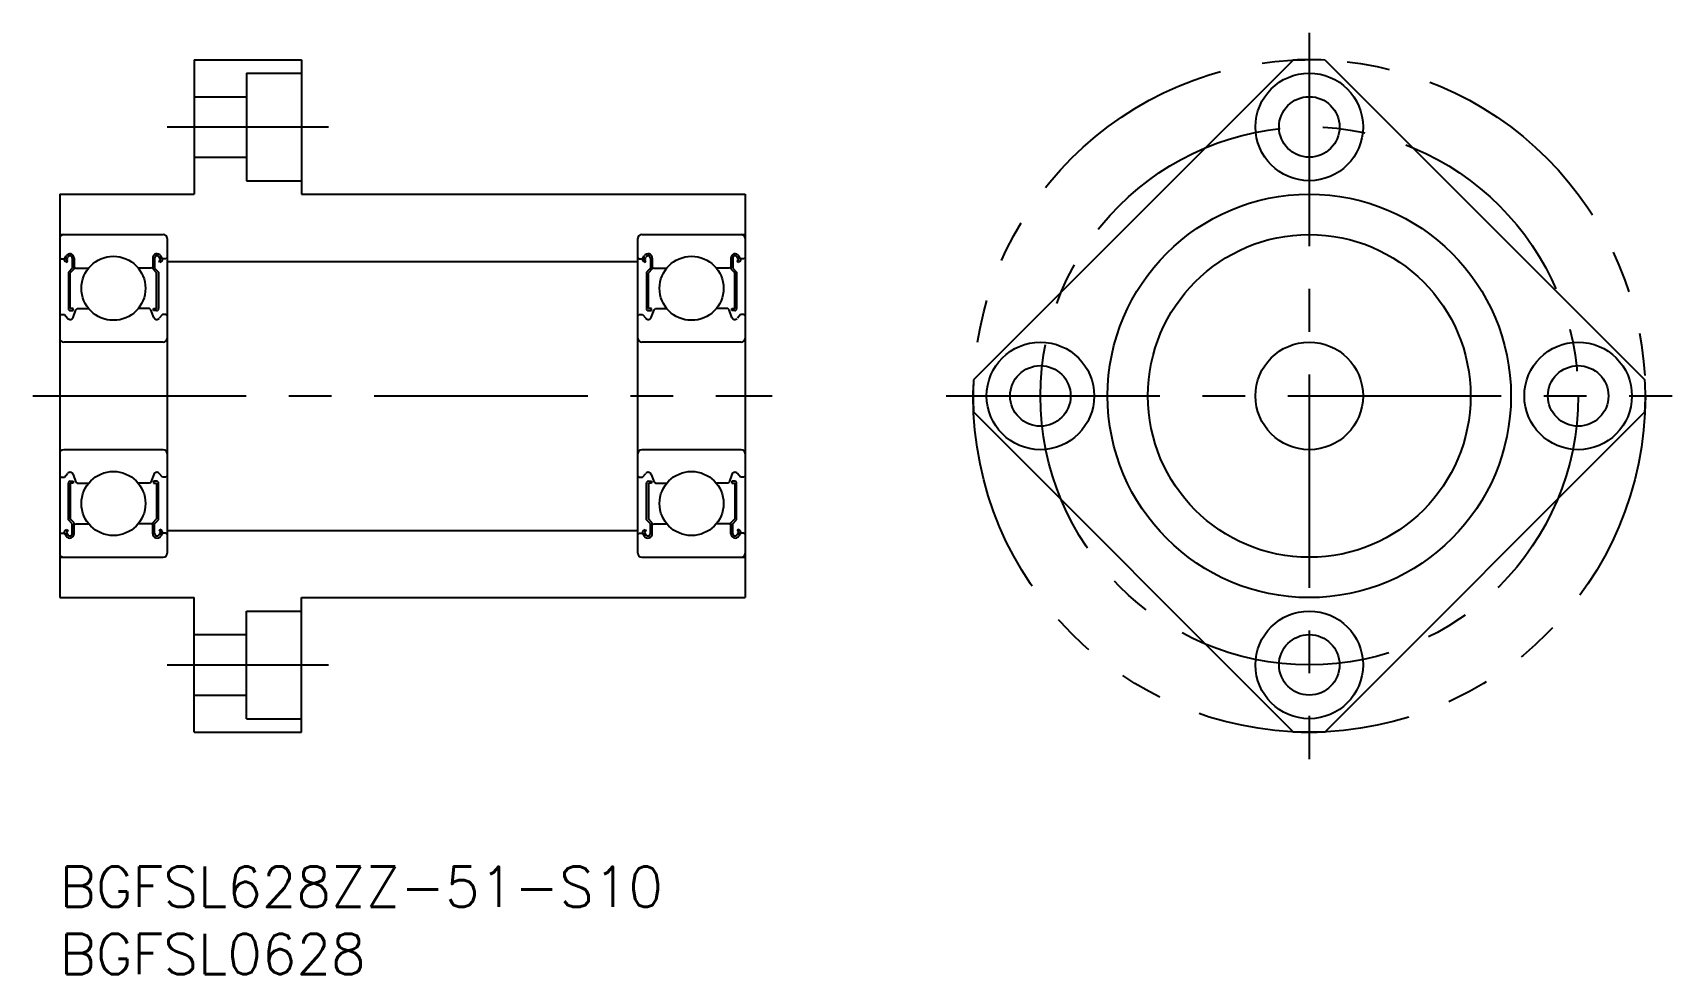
# Model space of a CAD drawing. Extents: x -2 to 120, y -8 to 62.
import ezdxf

# ---------------------------------------------------------------- set-up
doc = ezdxf.new("R2010")
doc.units = 0
doc.header["$LTSCALE"] = 0.5
doc.linetypes.add('CENTER', pattern=[50.8, 31.75, -6.35, 6.35, -6.35])
doc.linetypes.add('PHANTOM', pattern=[63.5, 31.75, -6.35, 6.35, -6.35, 6.35, -6.35])
for name, color, linetype in [('MSM_CENTER', 1, 'CENTER'), ('MSM_CONTINUOUS', 7, 'CONTINUOUS'), ('MSM_IMAGINARY', 6, 'PHANTOM'), ('MSM_PART_NUMBER', 7, 'CONTINUOUS')]:
    doc.layers.add(name, color=color, linetype=linetype)
doc.styles.get("Standard").update_dxf_attribs({"font": 'txt.shx', "height": 2.5, "bigfont": 'bigfont.shx'})

# ---------------------------------------------------------------- blocks, each defined once
blk = doc.blocks.new('*U25')
at = {"layer": 'MSM_PART_NUMBER'}
blk.add_text('BGFSL628ZZ-51-S10', height=3, dxfattribs=at).set_placement((0, -3))
blk = doc.blocks.new('*U26')
at = {"layer": 'MSM_PART_NUMBER'}
blk.add_text('BGFSL0628', height=3, dxfattribs=at).set_placement((0, -8))

msp = doc.modelspace()

# ---------------------------------------------------------------- linework, layer by layer
at = {"layer": 'MSM_CENTER'}
for p, q in [((92.95, 62), (92.95, 8)), ((8, 55), (20, 55)), ((-2, 35), (53, 35)), ((65.95, 35), (119.95, 35)), ((8, 15), (20, 15))]:
    msp.add_line(p, q, dxfattribs=at)
msp.add_circle((92.95, 35), 20, dxfattribs=at)
at = {"layer": 'MSM_CONTINUOUS'}
for p, q in [((10, 60), (18, 60)), ((10, 60), (10, 50)), ((18, 60), (18, 50)), ((91.76, 59.97), (67.97, 36.19)), ((94.14, 59.97), (117.92, 36.19)), ((13.9, 59), (18, 59)), ((13.9, 59), (13.9, 51)), ((10, 57.25), (13.9, 57.25)), ((10, 52.75), (13.9, 52.75)), ((0, 50), (0, 20)), ((0, 50), (10, 50)), ((13.9, 51), (18, 51)), ((18, 50), (51, 50)), ((51, 50), (51, 20)), ((0, 47), (7.7, 47)), ((8, 46.7), (8, 23.3)), ((43, 23.3), (43, 46.7)), ((43.3, 47), (51, 47)), ((0, 45.3), (0.1, 45.2)), ((0.1, 45.2), (0.36, 45.2)), ((0.36, 45.2), (0.48, 45.41)), ((0.48, 45.13), (0.6, 45.32)), ((0.61, 45.06), (0.48, 45.13)), ((0.94, 45.23), (0.94, 44.5)), ((1.08, 45.25), (1.08, 44.44)), ((6.92, 45.25), (6.92, 44.44)), ((7.06, 45.23), (7.06, 44.5)), ((7.39, 45.06), (7.52, 45.13)), ((7.52, 45.13), (7.4, 45.32)), ((7.64, 45.2), (7.52, 45.41)), ((7.9, 45.2), (7.64, 45.2)), ((8, 45.3), (7.9, 45.2)), ((43, 45.3), (43.1, 45.2)), ((43.1, 45.2), (43.36, 45.2)), ((43.36, 45.2), (43.48, 45.41)), ((43.48, 45.13), (43.6, 45.32)), ((43.61, 45.06), (43.48, 45.13)), ((43.94, 45.23), (43.94, 44.5)), ((44.08, 45.25), (44.08, 44.44)), ((49.92, 45.25), (49.92, 44.44)), ((50.06, 45.23), (50.06, 44.5)), ((50.39, 45.06), (50.52, 45.13)), ((50.52, 45.13), (50.4, 45.32)), ((50.64, 45.2), (50.52, 45.41)), ((50.9, 45.2), (50.64, 45.2)), ((51, 45.3), (50.9, 45.2)), ((0.41, 45.01), (0.54, 44.93)), ((0.54, 44.93), (0.61, 45.06)), ((0.94, 44.5), (0.65, 44.21)), ((0.65, 44.21), (0.65, 41.49)), ((1.08, 44.44), (0.79, 44.15)), ((0.79, 41.49), (0.79, 44.15)), ((1.08, 44.6), (1.18, 44.5)), ((1.18, 44.5), (2.15, 44.5)), ((6.82, 44.5), (5.85, 44.5)), ((6.92, 44.6), (6.82, 44.5)), ((6.92, 44.44), (7.21, 44.15)), ((7.06, 44.5), (7.35, 44.21)), ((7.21, 41.49), (7.21, 44.15)), ((7.35, 44.21), (7.35, 41.49)), ((7.46, 44.93), (7.39, 45.06)), ((7.59, 45.01), (7.46, 44.93)), ((8, 45), (43, 45)), ((43.41, 45.01), (43.54, 44.93)), ((43.54, 44.93), (43.61, 45.06)), ((43.94, 44.5), (43.65, 44.21)), ((43.65, 44.21), (43.65, 41.49)), ((44.08, 44.44), (43.79, 44.15)), ((43.79, 41.49), (43.79, 44.15)), ((44.08, 44.6), (44.18, 44.5)), ((44.18, 44.5), (45.15, 44.5)), ((49.82, 44.5), (48.85, 44.5)), ((49.92, 44.6), (49.82, 44.5)), ((49.92, 44.44), (50.21, 44.15)), ((50.06, 44.5), (50.35, 44.21)), ((50.21, 41.49), (50.21, 44.15)), ((50.35, 44.21), (50.35, 41.49)), ((50.46, 44.93), (50.39, 45.06)), ((50.59, 45.01), (50.46, 44.93)), ((1.01, 41.49), (0.79, 41.49)), ((1.01, 41.35), (1.01, 41.49)), ((1.21, 41.41), (1.31, 41.5)), ((1.31, 41.5), (2.15, 41.5)), ((6.69, 41.5), (5.85, 41.5)), ((6.79, 41.41), (6.69, 41.5)), ((6.99, 41.49), (7.21, 41.49)), ((6.99, 41.35), (6.99, 41.49)), ((44.01, 41.49), (43.79, 41.49)), ((44.01, 41.35), (44.01, 41.49)), ((44.21, 41.41), (44.31, 41.5)), ((44.31, 41.5), (45.15, 41.5)), ((49.69, 41.5), (48.85, 41.5)), ((49.79, 41.41), (49.69, 41.5)), ((49.99, 41.49), (50.21, 41.49)), ((49.99, 41.35), (49.99, 41.49)), ((0, 40.95), (0.1, 41.05)), ((0.1, 41.05), (0.36, 41.05)), ((0.36, 41.05), (0.59, 40.77)), ((0.79, 41.35), (1.01, 41.35)), ((1, 40.84), (1.21, 41.41)), ((7, 40.84), (6.79, 41.41)), ((7.21, 41.35), (6.99, 41.35)), ((7.64, 41.05), (7.41, 40.77)), ((7.9, 41.05), (7.64, 41.05)), ((8, 40.95), (7.9, 41.05)), ((43, 40.95), (43.1, 41.05)), ((43.1, 41.05), (43.36, 41.05)), ((43.36, 41.05), (43.59, 40.77)), ((43.79, 41.35), (44.01, 41.35)), ((44, 40.84), (44.21, 41.41)), ((50, 40.84), (49.79, 41.41)), ((50.21, 41.35), (49.99, 41.35)), ((50.64, 41.05), (50.41, 40.77)), ((50.9, 41.05), (50.64, 41.05)), ((51, 40.95), (50.9, 41.05)), ((7.7, 39), (0.3, 39)), ((50.7, 39), (43.3, 39)), ((67.97, 33.81), (91.76, 10.03)), ((94.14, 10.03), (117.92, 33.81)), ((7.7, 31), (0.3, 31)), ((50.7, 31), (43.3, 31)), ((0, 29.05), (0.1, 28.95)), ((0.1, 28.95), (0.36, 28.95)), ((0.36, 28.95), (0.59, 29.23)), ((0.65, 25.79), (0.65, 28.51)), ((0.79, 28.65), (1.01, 28.65)), ((0.79, 28.51), (0.79, 25.85)), ((1.01, 28.51), (0.79, 28.51)), ((1, 29.16), (1.21, 28.59)), ((1.01, 28.65), (1.01, 28.51)), ((1.21, 28.59), (1.31, 28.5)), ((1.31, 28.5), (2.15, 28.5)), ((6.69, 28.5), (5.85, 28.5)), ((6.79, 28.59), (6.69, 28.5)), ((7, 29.16), (6.79, 28.59)), ((6.99, 28.65), (6.99, 28.51)), ((7.21, 28.65), (6.99, 28.65)), ((6.99, 28.51), (7.21, 28.51)), ((7.21, 28.51), (7.21, 25.85)), ((7.35, 25.79), (7.35, 28.51)), ((7.64, 28.95), (7.41, 29.23)), ((7.9, 28.95), (7.64, 28.95)), ((8, 29.05), (7.9, 28.95)), ((43, 29.05), (43.1, 28.95)), ((43.1, 28.95), (43.36, 28.95)), ((43.36, 28.95), (43.59, 29.23)), ((43.65, 25.79), (43.65, 28.51)), ((43.79, 28.65), (44.01, 28.65)), ((43.79, 28.51), (43.79, 25.85)), ((44.01, 28.51), (43.79, 28.51)), ((44, 29.16), (44.21, 28.59)), ((44.01, 28.65), (44.01, 28.51)), ((44.21, 28.59), (44.31, 28.5)), ((44.31, 28.5), (45.15, 28.5)), ((49.69, 28.5), (48.85, 28.5)), ((49.79, 28.59), (49.69, 28.5)), ((50, 29.16), (49.79, 28.59)), ((49.99, 28.65), (49.99, 28.51)), ((50.21, 28.65), (49.99, 28.65)), ((49.99, 28.51), (50.21, 28.51)), ((50.21, 28.51), (50.21, 25.85)), ((50.35, 25.79), (50.35, 28.51)), ((50.64, 28.95), (50.41, 29.23)), ((50.9, 28.95), (50.64, 28.95)), ((51, 29.05), (50.9, 28.95)), ((0.94, 25.5), (0.65, 25.79)), ((1.08, 25.56), (0.79, 25.85)), ((6.92, 25.56), (7.21, 25.85)), ((7.06, 25.5), (7.35, 25.79)), ((43.94, 25.5), (43.65, 25.79)), ((44.08, 25.56), (43.79, 25.85)), ((49.92, 25.56), (50.21, 25.85)), ((50.06, 25.5), (50.35, 25.79)), ((0, 24.7), (0.1, 24.8)), ((0.1, 24.8), (0.36, 24.8)), ((0.36, 24.8), (0.48, 24.59)), ((0.41, 24.99), (0.54, 25.07)), ((0.61, 24.94), (0.48, 24.87)), ((0.48, 24.87), (0.6, 24.68)), ((0.54, 25.07), (0.61, 24.94)), ((0.94, 24.77), (0.94, 25.5)), ((1.08, 24.75), (1.08, 25.56)), ((1.08, 25.4), (1.18, 25.5)), ((1.18, 25.5), (2.15, 25.5)), ((6.82, 25.5), (5.85, 25.5)), ((6.92, 25.4), (6.82, 25.5)), ((6.92, 24.75), (6.92, 25.56)), ((7.06, 24.77), (7.06, 25.5)), ((7.46, 25.07), (7.39, 24.94)), ((7.39, 24.94), (7.52, 24.87)), ((7.52, 24.87), (7.4, 24.68)), ((7.59, 24.99), (7.46, 25.07)), ((7.64, 24.8), (7.52, 24.59)), ((7.9, 24.8), (7.64, 24.8)), ((8, 24.7), (7.9, 24.8)), ((8, 25), (43, 25)), ((43, 24.7), (43.1, 24.8)), ((43.1, 24.8), (43.36, 24.8)), ((43.36, 24.8), (43.48, 24.59)), ((43.41, 24.99), (43.54, 25.07)), ((43.61, 24.94), (43.48, 24.87)), ((43.48, 24.87), (43.6, 24.68)), ((43.54, 25.07), (43.61, 24.94)), ((43.94, 24.77), (43.94, 25.5)), ((44.08, 24.75), (44.08, 25.56)), ((44.08, 25.4), (44.18, 25.5)), ((44.18, 25.5), (45.15, 25.5)), ((49.82, 25.5), (48.85, 25.5)), ((49.92, 25.4), (49.82, 25.5)), ((49.92, 24.75), (49.92, 25.56)), ((50.06, 24.77), (50.06, 25.5)), ((50.46, 25.07), (50.39, 24.94)), ((50.39, 24.94), (50.52, 24.87)), ((50.52, 24.87), (50.4, 24.68)), ((50.59, 24.99), (50.46, 25.07)), ((50.64, 24.8), (50.52, 24.59)), ((50.9, 24.8), (50.64, 24.8)), ((51, 24.7), (50.9, 24.8)), ((0, 23), (7.7, 23)), ((43.3, 23), (51, 23)), ((0, 20), (10, 20)), ((10, 10), (10, 20)), ((18, 20), (51, 20)), ((18, 10), (18, 20)), ((13.9, 11), (13.9, 19)), ((13.9, 19), (18, 19)), ((10, 17.25), (13.9, 17.25)), ((10, 12.75), (13.9, 12.75)), ((13.9, 11), (18, 11)), ((10, 10), (18, 10))]:
    msp.add_line(p, q, dxfattribs=at)
for centre, radius in [((92.95, 55), 4), ((92.95, 55), 2.25), ((92.95, 35), 15), ((92.95, 35), 12), ((4, 43), 2.38), ((47, 43), 2.38), ((72.95, 35), 4), ((92.95, 35), 4), ((112.95, 35), 4), ((72.95, 35), 2.25), ((112.95, 35), 2.25), ((4, 27), 2.38), ((47, 27), 2.38), ((92.95, 15), 4), ((92.95, 15), 2.25)]:
    msp.add_circle(centre, radius, dxfattribs=at)
for centre, radius, start, end in [((92.95, 35), 25, 87.2686, 92.7314), ((0.3, 46.7), 0.3, 90, 180), ((7.7, 46.7), 0.3, 0, 90), ((43.3, 46.7), 0.3, 90, 180), ((50.7, 46.7), 0.3, 0, 90), ((0.48, 45.13), 0.14, 149.379, 240.0032), ((0.76, 45.25), 0.32, 0, 149.379), ((0.76, 45.23), 0.18, 0, 149.3819), ((7.24, 45.25), 0.32, 30.621, 180), ((7.24, 45.23), 0.18, 30.6181, 180), ((7.52, 45.13), 0.14, 299.9968, 30.621), ((43.48, 45.13), 0.14, 149.379, 240.0032), ((43.76, 45.25), 0.32, 0, 149.379), ((43.76, 45.23), 0.18, 0, 149.3819), ((50.24, 45.25), 0.32, 30.621, 180), ((50.24, 45.23), 0.18, 30.6181, 180), ((50.52, 45.13), 0.14, 299.9968, 30.621), ((0.79, 41.49), 0.14, 180, 270), ((7.21, 41.49), 0.14, 270, 360), ((43.79, 41.49), 0.14, 180, 270), ((50.21, 41.49), 0.14, 270, 360), ((0.78, 40.92), 0.24, 219.2765, 339.9997), ((7.22, 40.92), 0.24, 200.0003, 320.7235), ((43.78, 40.92), 0.24, 219.2765, 339.9997), ((50.22, 40.92), 0.24, 200.0003, 320.7235), ((0.3, 39.3), 0.3, 180, 270), ((7.7, 39.3), 0.3, 270, 0), ((43.3, 39.3), 0.3, 180, 270), ((50.7, 39.3), 0.3, 270, 0), ((92.95, 35), 25, 177.2686, 182.7314), ((92.95, 35), 25, 357.2686, 2.7314), ((0.3, 30.7), 0.3, 90, 180), ((7.7, 30.7), 0.3, 0, 90), ((43.3, 30.7), 0.3, 90, 180), ((50.7, 30.7), 0.3, 0, 90), ((0.78, 29.08), 0.24, 20.0003, 140.7235), ((7.22, 29.08), 0.24, 39.2765, 159.9997), ((43.78, 29.08), 0.24, 20.0003, 140.7235), ((50.22, 29.08), 0.24, 39.2765, 159.9997), ((0.79, 28.51), 0.14, 90, 180), ((7.21, 28.51), 0.14, 0, 90), ((43.79, 28.51), 0.14, 90, 180), ((50.21, 28.51), 0.14, 0, 90), ((0.48, 24.87), 0.14, 119.9968, 210.621), ((0.76, 24.75), 0.32, 210.621, 0), ((0.76, 24.77), 0.18, 210.6181, 0), ((7.24, 24.75), 0.32, 180, 329.379), ((7.24, 24.77), 0.18, 180, 329.3819), ((7.52, 24.87), 0.14, 329.379, 60.0032), ((43.48, 24.87), 0.14, 119.9968, 210.621), ((43.76, 24.75), 0.32, 210.621, 0), ((43.76, 24.77), 0.18, 210.6181, 0), ((50.24, 24.75), 0.32, 180, 329.379), ((50.24, 24.77), 0.18, 180, 329.3819), ((50.52, 24.87), 0.14, 329.379, 60.0032), ((0.3, 23.3), 0.3, 180, 270), ((7.7, 23.3), 0.3, 270, 0), ((43.3, 23.3), 0.3, 180, 270), ((50.7, 23.3), 0.3, 270, 0), ((92.95, 35), 25, 267.2686, 272.7314)]:
    msp.add_arc(centre, radius, start, end, dxfattribs=at)
at = {"layer": 'MSM_IMAGINARY'}
msp.add_circle((92.95, 35), 25, dxfattribs=at)

# ---------------------------------------------------------------- block references
at = {"layer": 'MSM_CONTINUOUS'}
for name in ['*U25', '*U26']:
    msp.add_blockref(name, (0, 0), dxfattribs=at)

doc.saveas('drawing.dxf')
